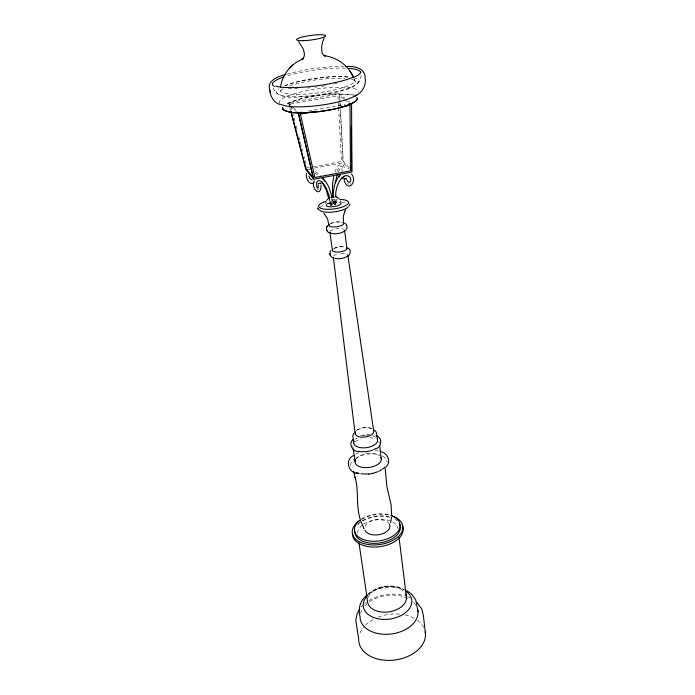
<?xml version="1.0" encoding="UTF-8"?>
<svg xmlns="http://www.w3.org/2000/svg" width="695" height="695" viewBox="0 0 695 695"><rect width="100%" height="100%" fill="white"/><g stroke="black" fill="none" stroke-linecap="round" stroke-linejoin="round"><path stroke-width="0.52" stroke-dasharray="3.48 2.61" d="M335.016 172.308C336.258 165.645 343.843 159.572 344.668 169.962M331.202 197.849C335.033 203.835 328.422 207.866 329.03 200.203M329.439 203.878L332.002 203.731M336.858 171.457L339.308 167.321L341.245 165.862L342.322 166.722L343.391 170.11M338.361 171.752C340.95 167.217 341.732 165.618 342.209 171.422M336.137 204.591L334.286 204.591L336.823 204.174L336.085 198.692M358.941 81.358C354.537 89.09 343.938 89.533 336.458 92.322C319.778 96.31 301.708 96.058 286.253 104.267C302.594 96.24 321.377 94.572 339.342 93.886C379.479 97.213 324.93 91.836 321.759 94.998M332.862 205.008L332.132 199.109M331.915 205.32L330.351 205.121L332.922 204.921M357.334 83.739L360.601 78.822L361.165 75.051M318.727 189.561L317.024 189.97M361.096 607.1L364.058 604.337M364.797 603.642L366.517 602.061M368.272 594.373C375.752 586.554 387.819 584.356 398.035 587.032L406.193 590.281M368.541 593.608C377.68 587.006 389.799 585.19 400.624 588.005M350.106 184.175L350.845 183.68M368.984 600.619L373.093 598.213L380.773 595.485L388.8 594.129L396.862 594.155L404.707 595.615M283.039 88.647L279.885 91.219L280.267 89.629A37.704 7.454 -7.7 0 0 320.378 92.557A37.704 7.454 -7.7 0 0 353.798 78.935M357.213 429.753L364.562 427.477L371.921 428.363M355.614 454.235L358.829 452.654M334.199 248.193L339.968 246.76L345.589 246.968M289.58 85.859C307.416 80.151 326.372 77.684 345.085 78.422M330.777 223.356L336.623 221.94L342.296 222.096M360.479 435.487L369.453 434.279M286.67 74.226C305.174 69.205 324.374 66.416 343.556 66.511M308.867 169.676L310.135 169.458M309.101 167.53L307.008 167.921L304.028 156.401M313.28 166.757L341.48 161.527L338.578 107.603M305.922 169.667L309.101 169.076M314.401 168.094L343.017 162.778L348.994 168.963M308.146 111.13L345.207 104.598M290.467 104.024L337.944 95.736L338.517 106.526M289.633 106.926L288.547 102.738L339.342 93.886L345.067 98.377M315.539 95.953C303.619 95.067 279.155 103.346 273.17 87.831M375.178 450.534L378.176 450.942M351.444 79.213L355.041 80.62L354.198 79.968L355.275 81.793L354.302 79.143M402.683 588.934L403.578 589.43M407.583 596.797L410.458 597.987M347.509 183.489L348.377 184.071M315.443 171.448L320.36 175.383M314.991 173.081L317.354 174.723M348.308 100.931L349.933 102.2M343.851 98.977L339.777 95.754L340.124 102.226M344.668 99.628L347.926 102.208M288.547 102.738L292.447 106.709M293.194 107.473L296.921 111.278M290.658 106.04L295.653 111.157M349.524 168.042L343.278 161.605L340.524 109.784M289.233 104.58L290.588 109.827M289.902 107.968L290.449 110.062M291.005 106.126L294.802 120.782M296.157 126.021L297.512 131.259M298.876 136.498L302.673 151.162M329.595 199.552L330.351 205.121M335.555 204.382L334.79 198.701M334.286 204.591L333.496 198.701M335.407 199.543L335.972 203.227A1.286 0.452 -9.9 0 1 334.034 203.904A1.286 0.452 -9.9 0 1 334.104 203.096A1.286 0.452 -9.9 0 1 335.972 203.227M334.13 199.674L334.703 203.409M332.844 199.795L333.435 203.592M331.185 201.185L331.637 205.025M330.412 200.968L330.716 203.8M340.176 103.312L340.289 105.466M339.342 93.886L339.803 102.495M339.864 103.572L340.09 107.881M340.15 108.95L343.017 162.778M296.513 94.381L296.53 95.319M337.162 83.322A44.489 8.514 -7.7 0 1 334.234 83.973M324.973 85.746A44.489 8.514 -7.7 0 1 321.012 86.371M316.998 86.945A44.489 8.514 -7.7 0 1 315 87.196M309.683 87.787A44.489 8.514 -7.7 0 1 307.529 87.996M297.851 88.621A44.489 8.514 -7.7 0 1 286.47 88.604M287.93 75.599A44.489 8.514 -7.7 0 1 347.535 68.266M353.842 77.857A41.657 8.271 -7.7 0 1 320.821 94.485A41.657 8.271 -7.7 0 1 278.851 88.751M284.611 85.859A41.657 8.271 -7.7 0 1 349.915 77.18M284.724 86.084A37.704 7.454 -7.7 0 1 348.655 77.241M280.042 103.555A39.98 8.305 -7.7 0 1 315.947 89.099A39.98 8.305 -7.7 0 1 358.698 92.07M357.612 524.36A25.472 15.082 -7.7 0 1 359.298 523.005M362.677 520.894A25.472 15.082 -7.7 0 1 390.234 517.41M357.995 524.282A22.952 13.544 -7.7 0 1 360.827 521.789M362.503 520.668A22.952 13.544 -7.7 0 1 388.748 516.732M395.047 519.313A22.952 13.544 -7.7 0 1 397.106 520.859M355.579 459.777A13.24 7.011 -7.7 0 1 366.613 453.67A13.24 7.011 -7.7 0 1 379.592 455.877M353.199 447.649A13.353 6.881 -7.7 0 1 352.825 445.895M355.362 441.716A13.353 6.881 -7.7 0 1 361.183 438.788M369.601 437.711A13.353 6.881 -7.7 0 1 375.474 438.919M378.888 441.673A13.353 6.881 -7.7 0 1 379.34 443.419M350.297 465.468A18.504 9.852 -7.7 0 1 355.102 458.57M355.927 458.031A18.504 9.852 -7.7 0 1 379.835 454.99M382.441 456.042A18.504 9.852 -7.7 0 1 387.054 462.097M355.414 439.336A12.032 6.168 -7.7 0 1 357.343 437.885M362.703 435.808A12.032 6.168 -7.7 0 1 365.77 435.313M366.795 435.235A12.032 6.168 -7.7 0 1 368.828 435.235M372.546 435.774A12.032 6.168 -7.7 0 1 376.012 437.407M359.967 633.119A33.569 23.005 -7.7 0 1 363.363 627.411M365.414 625.153A33.569 23.005 -7.7 0 1 375.404 618.324M378.236 617.117A33.569 23.005 -7.7 0 1 400.033 614.145M405.089 614.945A33.569 23.005 -7.7 0 1 414.898 618.646M417.443 620.296A33.569 23.005 -7.7 0 1 423.985 628.002M360.488 613.494A29.147 19.399 -7.7 0 1 362.416 609.002M364.762 605.875A29.147 19.399 -7.7 0 1 367.003 603.694M369.462 601.801A29.147 19.399 -7.7 0 1 408.973 599.047M413.699 602.574A29.147 19.399 -7.7 0 1 416.322 606.023M356.405 430.674A9.409 4.743 -7.7 0 1 372.52 429.154M333.6 256.064A7.35 2.563 -7.7 0 1 338.917 253.692M340.802 253.397A7.35 2.563 -7.7 0 1 347.648 254.57M368.176 597.274A19.608 12.779 -7.7 0 1 386.82 586.424A19.608 12.779 -7.7 0 1 405.68 594.182M357.569 533.143A20.372 12.067 -7.7 0 1 362.773 524.795M363.676 524.152A20.372 12.067 -7.7 0 1 390.39 520.989M392.866 522.162A20.372 12.067 -7.7 0 1 397.966 528.574M361.522 519.33A25.498 15.055 -7.7 0 1 389.973 515.36M361.348 519.165A22.978 13.518 -7.7 0 1 391.415 515.594M365.031 526.358A12.762 7.506 -7.7 0 1 377.255 519.773A12.762 7.506 -7.7 0 1 389.469 524.221M368.715 594.407A24.455 16.028 -7.7 0 1 404.281 590.246M333.487 248.758A7.367 2.528 -7.7 0 1 344.981 246.994M330.168 231.313A7.437 2.424 -7.7 0 1 336.51 228.846A7.437 2.424 -7.7 0 1 343.704 229.263M330.047 223.877A7.463 2.389 -7.7 0 1 342.809 222.478M319.778 207.588A15.038 4.596 -7.7 0 1 323.94 205.086M327.102 204.009A15.038 4.596 -7.7 0 1 341.002 202.332M341.836 202.384A15.038 4.596 -7.7 0 1 346.431 203.209M327.284 203.878A7.532 2.285 -7.7 0 1 339.038 202.106M331.263 200.134A15.064 4.561 -7.7 0 1 337.952 199.456"/><path stroke-width="1.04" d="M333.331 196.711C333.157 188.979 334.573 180.344 340.463 174.801M335.946 196.902C334.234 189.474 341.862 169.788 350.063 177.321C352.374 181.534 348.464 184.974 346.762 179.579M318.371 184.792C318.145 191.264 316.303 188.032 316.668 182.264C320.968 175.54 329.343 191.968 329.595 199.552M321.038 184.983C321.272 198.396 310.813 189.066 314.097 180.952M391.606 515.542L391.094 504.735L386.88 486.648L385.134 467.9M306.538 173.159C305.305 177.277 309.067 186.243 314.131 182.637M391.476 517.323L390.729 522.64M325.868 203.183L325.981 202.202M333.782 176.452L332.584 183.871L332.453 195.808M335.398 182.828L337.023 175.071M280.545 87.057C281.623 79.551 285.176 72.384 290.632 67.111M326.581 227.335L327.38 225.771C325.477 228.082 326.589 231.713 329.239 232.886M353.538 433.471L352.825 436.13L353.694 442.585M349.177 206.015L349.898 204M324.209 38.008L322.35 42.621L321.611 47.555L321.985 52.82L323.271 54.757L325.138 56.034L324.113 55.661C336.866 57.251 348.551 65.452 353.512 77.475M330.846 250.634C329.022 252.963 330.047 256.559 332.697 257.758M343.599 177.208L344.112 176.209M326.676 200.342L329.334 197.493M359.723 609.254L357.265 613.355L355.797 620.201L358.69 639.139A33.569 23.005 -7.7 0 0 393.952 660.102A33.569 23.005 -7.7 0 0 425.227 631.842M345.641 209.838L344.338 212.166L344.763 211.297L343.278 216.684L343.686 223.59M363.633 598.395C359.497 603.39 358.125 610.366 360.062 616.561A29.147 19.399 -7.7 0 0 391.615 633.936A29.147 19.399 -7.7 0 0 417.53 608.855M366.856 595.91L367.29 595.302M357.43 98.69L355.953 100.992L351.948 103.486M360.922 71.933C358.863 76.606 352.747 76.937 347.457 79.456C326.172 85.424 303.889 88.578 281.77 87.283L275.828 86.31M353.234 439.336C347.821 443.679 352.495 451.576 358.742 451.611M385.803 467.092C391.937 461.932 387.506 452.436 380.208 451.576M345.641 230.392C347.795 228.42 347.448 224.528 344.833 223.121M291.813 65.947L295.662 62.654L303.611 58.45L301.552 59.457C305.835 57.546 304.367 51.969 303.046 48.581L298.624 41.674M289.25 68.484L293.029 64.739M342.8 178.068L343.443 177.451M364.206 597.613L367.099 594.937M347.969 256.134C350.871 254.379 351.166 249.722 348.091 248.002M353.772 455.381C344.233 459.786 348.351 473.417 358.411 473.59M354.598 96.275C361.695 93.469 366.447 85.772 365.162 78.179C365.344 67.693 353.877 65.956 345.563 66.564M376.065 448.796C381.998 446.494 382.658 437.511 376.047 435.652M298.893 112.842L298.928 112.825C316.816 112.59 335.06 110.418 351.713 103.581M285.688 74.565C278.122 76.441 266.142 80.611 269.938 90.645M342.557 178.233L341.28 178.363M311.994 179.988L310.092 178.928L309.04 176.252M290.719 111.104L305.922 169.667L313.662 179.249L351.974 172.065L351.557 103.477L348.386 104.042M356.717 97.335L357.499 98.568L356.153 100.862C345.041 108.177 331.263 109.61 318.423 111.721C306.799 112.321 293.907 115.023 283.039 109.68L282.552 107.508L283.013 109.575C288.538 112.833 295.566 113.207 301.795 112.251M315.174 111.513L300.396 114.119L314.852 177.512L350.462 170.848L350.011 105.362L340.507 107.039M368.454 474.199L373.562 473.365M335.598 196.555L339.064 198.475M280.285 104.58C273.535 102.695 270.164 96.084 269.738 89.551M406.966 590.707L411.492 594.051M417.096 602.522L421.752 609.011L423.333 615.231L425.479 633.831M322.219 178.346C328.11 182.75 330.212 190.343 331.802 197.198M298.416 112.799L313.662 179.249M296.365 111.895L298.503 114.084L313.019 177.407L305.835 168.555L291.136 111.921M323.87 213.287L327.632 219.047L328.9 225.197M374.657 430.066L376.325 432.342L377.602 440.352M411.892 594.416L415.845 600.124L418.051 611.861M322.645 178.033L324.774 181.065M321.95 181.977L326.12 189.622L328.692 198.405M349.88 71.038L350.836 72.636M351.722 74.113L352.73 75.807M351.366 173.95C357.864 180.839 348.308 193.167 344.312 180.683M318.006 208.813L318.249 209.43M364.093 528.747L360.583 520.668M338.873 175.713L339.447 176.834M353.677 471.523L355.545 479.09L355.102 476.97C358.907 490.757 355.918 505.326 360.045 518.965M340.567 200.968L340.759 201.541M329.908 253.771L330.108 254.535M330.142 254.683L330.342 255.439M326.424 228.916L326.858 230.549M317.763 207.875L318.093 209.134M270.181 91.992L270.381 93.095M347.847 255.213L373.745 431.421M358.985 542.786L367.473 600.636A19.608 12.779 -7.7 0 0 389.66 611.774A19.608 12.779 -7.7 0 0 405.68 594.182M353.269 449.04L355.067 461.645M329.838 231.982L332.358 250.148M346.979 248.575L344.581 230.384A7.437 2.424 -7.7 0 1 337.909 233.555A7.437 2.424 -7.7 0 1 330.012 232.599M379.609 445.53L381.364 459.221M399.008 537.157L406.471 597.431M333.409 257.845L355.058 433.176M351.322 126.229L351.601 170.188M274.429 86.441A44.489 8.514 -7.7 0 1 283.908 76.884M348.508 68.336A44.489 8.514 -7.7 0 1 360.653 72.801M399.469 523.891A22.952 13.544 -7.7 0 1 380.512 542.838A22.952 13.544 -7.7 0 1 354.745 531.301M340.854 202.931A7.532 2.285 -7.7 0 1 333.287 206.676A7.532 2.285 -7.7 0 1 326.459 204.521M390.903 515.603A25.498 15.055 -7.7 0 1 397.948 536.861A25.498 15.055 -7.7 0 1 360.879 542.508A25.498 15.055 -7.7 0 1 359.906 520.329M391.415 515.594A22.978 13.518 -7.7 0 1 394.821 534.672A22.978 13.518 -7.7 0 1 362.191 539.051A22.978 13.518 -7.7 0 1 360.531 519.73M373.441 430.214A9.409 4.743 -7.7 0 1 364.293 437.129A9.409 4.743 -7.7 0 1 355.432 431.908M347.552 255.916A7.35 2.563 -7.7 0 1 342.218 258.323A7.35 2.563 -7.7 0 1 335.216 258.392M334.113 257.975A7.35 2.563 -7.7 0 1 333.452 257.419M380.912 457.449A13.24 7.011 -7.7 0 1 368.098 467.579A13.24 7.011 -7.7 0 1 355.579 459.777M377.194 438.788A12.032 6.168 -7.7 0 1 365.518 447.754A12.032 6.168 -7.7 0 1 354.163 440.943M346.779 247.941A7.367 2.528 -7.7 0 1 339.421 251.955A7.367 2.528 -7.7 0 1 332.688 249.453M348.273 206.849A15.038 4.596 -7.7 0 1 333.392 211.984A15.038 4.596 -7.7 0 1 319.387 210.029M402.153 525.359A25.472 15.082 -7.7 0 1 381.129 546.478A25.472 15.082 -7.7 0 1 352.521 533.586M334.078 197.172A1.764 0.521 -7.7 0 1 332.523 197.606A1.764 0.521 -7.7 0 1 331.037 197.51M331.115 196.972A1.764 0.521 -7.7 0 1 333.878 196.555M375.43 448.727A13.353 6.881 -7.7 0 1 373.632 449.682M372.642 450.108A13.353 6.881 -7.7 0 1 359.254 451.35M384.639 467.318A18.504 9.852 -7.7 0 1 382.528 469.125M381.703 469.681A18.504 9.852 -7.7 0 1 378.879 471.201M377.845 471.653A18.504 9.852 -7.7 0 1 374.266 472.843M373.337 473.078A18.504 9.852 -7.7 0 1 371.425 473.477M368.498 473.868A18.504 9.852 -7.7 0 1 360.922 473.677M359.202 473.347A18.504 9.852 -7.7 0 1 356.274 472.452M389.469 524.221A12.762 7.506 -7.7 0 1 380.521 534.333A12.762 7.506 -7.7 0 1 364.953 530.276M406.01 591.323A24.455 16.028 -7.7 0 1 405.237 612.868A24.455 16.028 -7.7 0 1 372.911 617.203A24.455 16.028 -7.7 0 1 366.552 596.614M339.759 199.448A15.064 4.561 -7.7 0 1 345.684 205.607A15.064 4.561 -7.7 0 1 322.584 208.856A15.064 4.561 -7.7 0 1 325.868 201.402M356.518 94.954A39.98 8.305 -7.7 0 1 318.545 105.501A39.98 8.305 -7.7 0 1 281.293 104.467M342.809 222.478A7.463 2.389 -7.7 0 1 336.979 226.726A7.463 2.389 -7.7 0 1 329.23 224.537M346.51 178.389L343.973 179.084L346.51 178.389M303.255 58.232L302.759 58.823L303.315 58.258M320.908 183.419L318.284 183.523L320.908 183.419M303.229 40.675A14.621 2.276 -7.7 0 0 325.529 35.914A14.621 2.276 -7.7 0 0 304.393 36.557A14.621 2.276 -7.7 0 0 303.229 40.675"/></g></svg>
